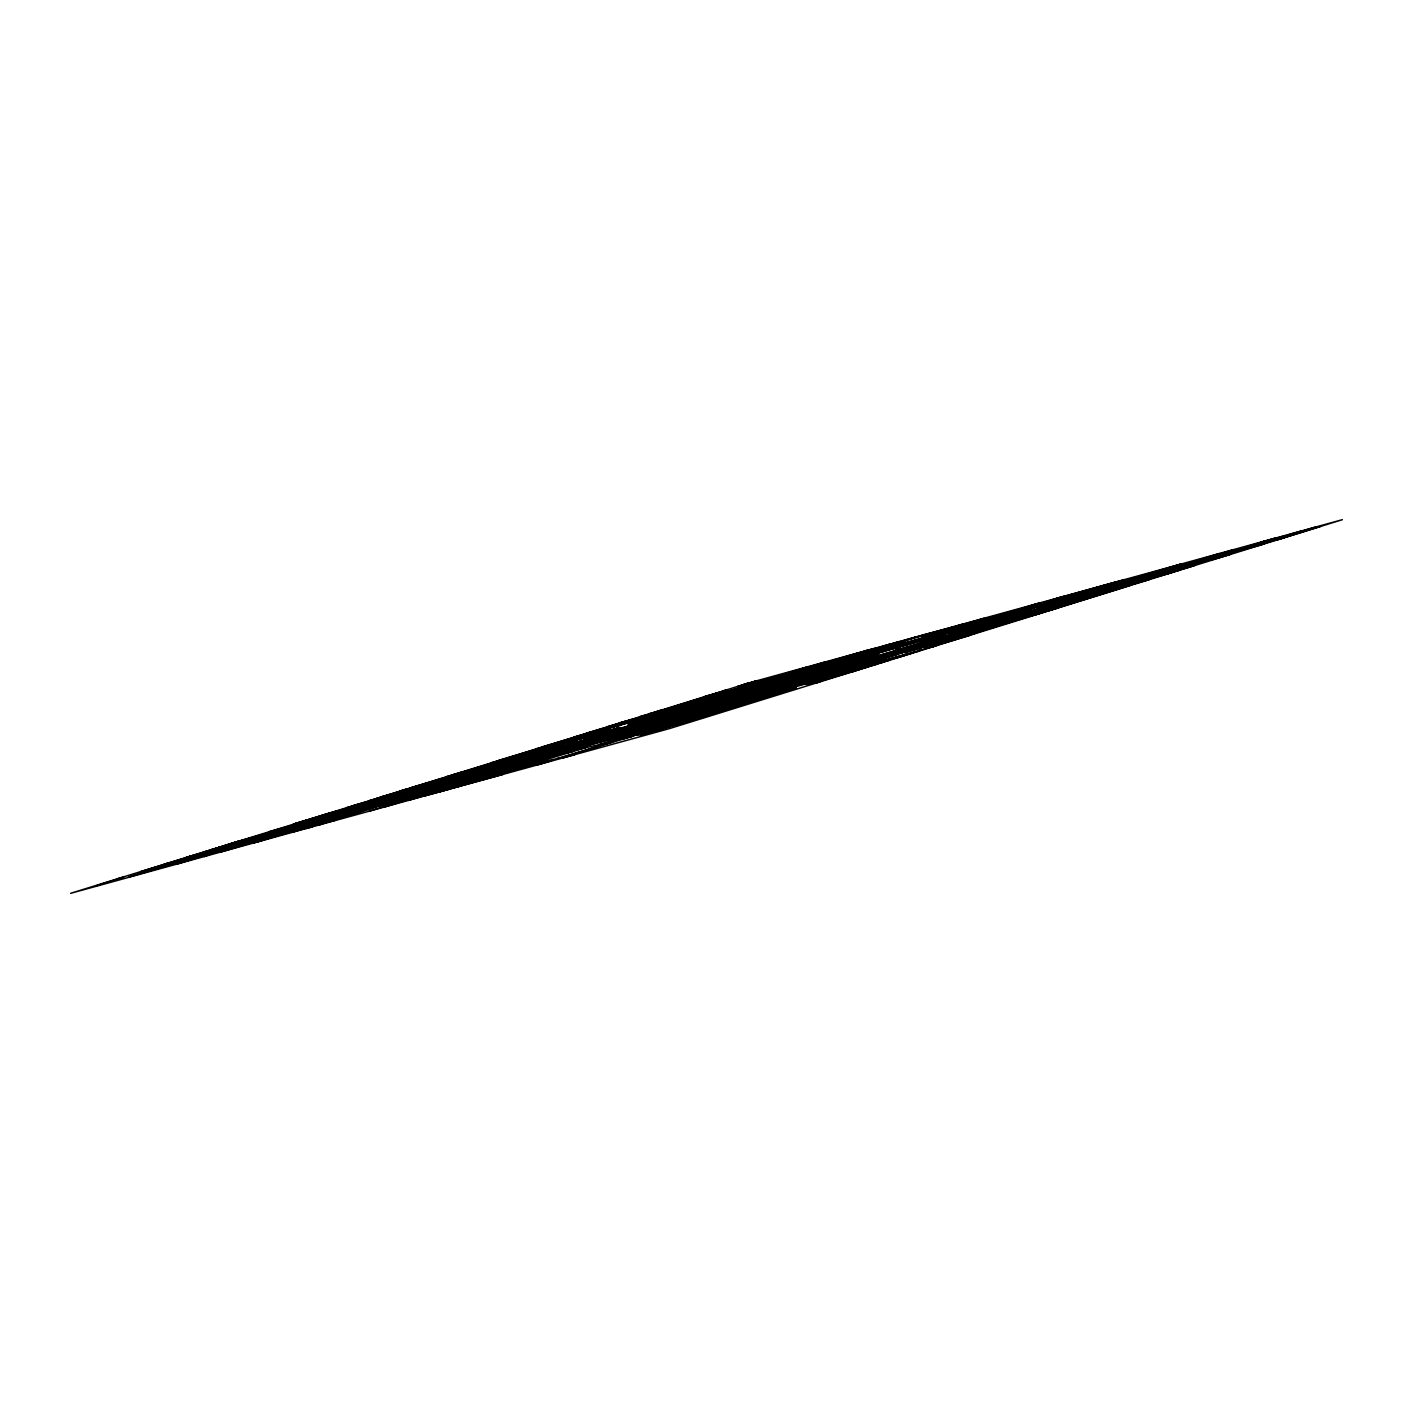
<?xml version="1.0" encoding="UTF-8"?>
<svg xmlns="http://www.w3.org/2000/svg" width="1413" height="1413" viewBox="0 0 1413 1413"><rect width="100%" height="100%" fill="white"/><g stroke="black" fill="none" stroke-linecap="round" stroke-linejoin="round"><path stroke-width="1.5" d="M391.595 799.705L407.227 794.512M437.482 785.84L446.102 783.226M433.243 787.306L440.927 784.657M319.903 824.75L318.896 824.909L412.437 795.784M260.01 838.439L273.68 833.97L267.975 835.842M249.889 839.817L240.387 842.431L271.897 833.016M282.07 831.851L268.435 836.319L271.508 835.595M311.672 819.416L309.147 820.017L324.743 814.789M299.733 825.581L346.733 812.493M288.04 829.784L342.688 812.687M343.341 812.758L347.245 811.451L342.441 812.722M359.538 808.89L377.165 802.407M423.317 789.284L451.03 780.771M431.724 789.832L437.253 787.977M455.127 782.148L461.486 780.047M478.972 774.819L488.121 771.745M494.55 768.972L502.622 766.323M595.085 741.472L600.578 739.653L569.103 749.014L608.826 737.374M578.765 743.574L595.474 738.293M597.346 741.295L620.289 734.23M280.728 831.091L268.046 835.737L272.568 834.641L271.137 834.906M273.292 834.023L275.376 832.911M274.263 833.741L292.668 827.347M275.235 833.476L287.863 829.131M321.987 822.083L355.105 811.963M740.924 696.644L726.724 704.84L741.26 700.548M615.22 736.032L599.271 740.218M231.114 845.416L196.301 857.143M465.036 776.373L461.645 777.433L465.372 776.267M317.501 824.062L319.338 823.231M257.36 841.883L327.816 820.706M292.049 831.586L293.904 830.756M300.545 829.078L302.382 828.248M309.023 826.57L310.86 825.74M275.076 836.62L276.948 835.772M283.571 834.112L285.426 833.264M266.598 839.128L268.488 838.28M251.373 840.753L259.992 838.333L245.35 843.066L260.116 838.969M271.72 833.105L257.396 837.079M254.305 840.17L289.859 829.431M331.914 815.866L324.972 818.074L337.407 814.577M318.49 822.772L311.054 825.121M371.902 806.964L363.83 809.525L423.388 791.669M369.023 806.187L376.547 803.803M379.62 802.884L386.049 800.818M403.041 796.314L390.73 799.687L407.527 794.724M411.642 793.611L408.551 794.53L416.164 791.986L408.64 794.389M416.252 793.682L419.997 792.428M439.072 785.257L437.747 785.557L461.857 778.793M437.094 788.048L423.776 791.722M462.652 778.263L448.839 782.661M456.805 781.124L467.102 777.927M474.574 774.607L457.017 779.852L465.848 777.168M478.371 773.865L465.901 777.327M496.122 769.078L501.244 767.701M502.463 766.411L500.096 766.941M620.13 734.318L617.764 734.831M631.752 729.143L640.301 726.423M750.091 699.647L783.35 689.721L772.522 693.412L777.486 692.123M319.232 822.278L332.638 817.526L217.39 852.074L239.327 844.921M249.359 841.777L250.56 841.265M252.733 840.77L253.934 840.276L237.932 844.939L246.71 842.519M279.809 832.964L277.849 833.776L325.061 819.823M273.292 834.253L287.651 830.296M289.842 829.802L291.025 829.307M313.509 824.591L316.83 823.196L272.055 836.531L279.315 834.518M256.724 842.13L265.379 838.598L221.152 851.915M271.137 837.15L281.222 833.67M279.615 834.641L295.653 829.396M288.093 832.133L294.858 829.926M296.553 829.625L308.829 825.775M305.031 827.1L309.641 825.245M319.356 820.035L290.972 829.007L302.647 825.74M315.099 821.871L320.398 819.717M218.98 850.679L223.554 849.036M451.559 780.612L466.926 775.843L461.733 777.38M231.414 848.312L233.304 847.57M273.769 833.37L258.985 837.697L264.602 836.143M260.08 838.351L268.753 836.337M292.632 828.619L304.678 825.245M363.618 806.629L370.082 804.191M376.37 803.891L368.475 806.364M396.452 797.886L389.123 800.2M425.525 788.878L428.651 787.995M416.358 793.788L391.984 801.348M447.003 782.413L461.186 778.492M454.562 780.594L449.087 782.043M470.67 775.967L464.065 778.121M470.229 776.073L473.655 775.242M461.768 779.905L481.427 773.741M785.398 686.064L790.291 684.757M213.893 852.251L232.191 845.098L307.133 823.267A64.291 1.007 -16.6 0 0 361.657 806.947L407.545 792.976L403.058 794.459M222.318 849.761L226.522 848.118M229.577 846.74L248.918 840.611L227.581 846.899M328.47 817.862L425.719 788.631M242.277 843.137L244.414 842.307M177.014 864.067L216.825 851.703L204.32 856.561M245.668 842.713L265.768 835.242M255.135 839.375L282.317 831.48M335.888 816.838L340.975 815.336L335.87 816.873L338.325 816.166M528.674 758.975L523.587 760.494L525.707 759.805M718.263 707.931L658.829 726.141L593.796 743.415M229.507 845.151L258.561 836.213L256.036 836.814M294.487 827.153L288.535 828.919M291.608 828.036L314.657 821.306M302.064 824.839L303.636 824.274L296.924 826.093M303.371 824.415L306.621 823.638M322.747 818.657L325.502 817.986L324.513 818.374M455.428 780.612L447.214 782.89M477.417 774.836L464.577 778.81M488.368 771.392L496.581 769.114M730.026 701.555L711.551 707.259L712.753 706.818M212.498 851.809L218.821 849.937M344.542 813.146L342.847 813.764M618.399 734.672L609.815 737.091M668.19 720.701L698.658 711.304M714.554 708.443L711.922 709.273M1122.47 580.602L1105.054 586.024L1155.41 572.053L1037.99 608.667L977.99 625.906L989.489 622.55L982.3 624.652M236.713 843.437L238.267 842.89L227.051 845.61L255.453 836.973M301.481 825.227L290.319 829.095L291.59 829.025M292.491 828.442L303.565 824.591M351.519 809.914L343.023 812.563M370.86 806.805L361.074 809.561L364.554 808.519L362.717 809.031M487.379 771.304L485.63 771.48M492.872 770.315L503.893 766.588L500.961 767.524M554.585 752.864L553.719 753.2L585.194 743.839L532.065 759.276L563.54 749.914L558.753 751.539M711.604 707.224L731.687 700.972L706.747 707.931M793.47 683.627C796.614 682.85 787.288 685.764 797.444 682.479M604.693 738.504L607.36 737.692M657.575 722.273L660.26 721.442M676.403 718.934L679.07 718.104M724.975 703.886L727.66 703.056M884.308 658.158L808.43 680.571L970.519 628.502M970.943 628.361L979.845 625.376M973.451 627.637L982.494 624.599M340.798 815.407L338.678 816.06M669.479 720.277L668.314 720.736M877.208 653.389L874.453 654.237M299.591 822.083L293.286 824.15L295.776 823.585M326.562 817.968L278.149 831.568L295.388 826.004L293.869 826.34M305.579 823.443L282.512 831.091M294.805 827.047L297.878 826.093M324.584 818.215L317.996 820.282L322.04 818.886M712.399 706.959L710.015 707.772L716.78 705.988M851.862 662.644L878.533 653.601L862.636 657.857M794.565 683.468L795.484 683.291M1036.789 609.904L1028.505 612.218L1047.051 606.23L996.306 621.95L1016.177 616.351M316.088 820.776L314.993 821.13L317.254 820.653L305.791 823.602M665.152 722.432L742.779 696.061L785.893 688.714M865.374 656.656L868.165 655.791M923.201 640.566L919.969 641.661L930.867 639.012M262.783 835.842L286.397 828.919M276.895 832.434L272.974 833.741L280.763 830.826M294.611 828.089L298.761 826.905L215.43 851.65M322.641 818.992L324.69 818.056M711.781 707.154L733.647 701.219L718.263 705.917M405.16 793.099L403.412 793.664L413.179 791.704M427.097 787.8L430.647 786.758M429.163 787.182L428.139 787.359L456.523 778.74M455.498 780.471L456.399 780.17L454.827 780.771M481.338 772.699L490.364 770.615M500.432 767.559L498.259 768.319L500.732 767.754M501.88 767.206L502.904 766.906M555.397 752.599L558.453 751.61M648.514 724.215L649.786 723.739L645.67 725.116M784.886 686.241L782.873 686.93L785.363 686.259M389.864 801.56L388.451 802.019L391.03 801.259M294.098 826.428L309.588 822.101L303.283 824.538M303.106 827.4L304.59 826.888L301.605 827.806L307.451 825.916M460.62 777.751L463.411 776.832M383.223 804.315L361.463 810.974A166.61 2.614 -16.6 0 1 326.103 821.518M383.841 804.28L386.632 803.308L378.048 805.763L397.671 800.182M509.245 765.298L513.113 764.009L511.771 764.345M766.04 682.514L762.773 683.556L765.828 682.815M596.498 738.275L629.174 729.037L582.244 742.726M610.911 737.409L615.556 735.926M400.391 791.598L404.524 790.362M263.083 836.09L260.716 836.902L261.758 836.69M296.677 826.428L299.432 825.545M406.008 795.13L416.482 791.722M410.176 794.124L404.153 795.978M440.838 784.816L449.634 782.767M473.85 774.783L490.576 769.573L488.033 770.173M475.439 774.43L476.94 774.006M535.05 755.602L532.736 756.167L546.442 751.822M485.507 771.675L472.631 775.101M467.032 777.733L469.611 776.85L462.334 778.881M518.871 762.208L517.794 762.543L519.26 762.102M632.265 728.454L627.584 730.044M641.449 726.247L648.002 724.198M850.167 663.209L851.068 662.927M922.901 640.654L931.255 637.987M792.004 684.051L793.717 683.645M797.48 682.656L799.829 681.861L797.303 682.532M765.987 694.878L767.418 694.454M767.4 694.49L766.27 694.825M853.134 668.19L853.894 667.978M860.57 666.424L861.718 666.106M822.066 679.635L823.514 679.211L815.036 681.984M919.987 650.068L921.347 649.662L919.916 650.086M864.261 668.102L865.692 667.678M1174.415 569.05L1182.239 566.542M1181.745 566.966L1189.428 564.511M932.916 646.589L934.364 646.165L932.969 646.589M400.374 791.616L397.689 792.463M309.889 822.366L322.818 818.798M338.82 816.043L342.087 815.001M398.961 796.526L394.951 797.868L406.361 794.76M427.839 787.959L417.436 791.439M396.929 798.08L399.967 796.897M384.336 802.725L446.596 783.667M535.58 755.46L561.632 747.548L551.618 750.762M849.478 663.421L850.432 663.121M787.518 685.429L783.509 686.736L785.522 686.047M403.853 793.558L408.304 792.216L403.147 793.505M446.791 785.805C448.168 785.257 438.666 788.171 446.225 785.981M592.806 742.92L601.761 739.97L593.248 742.196M901.459 644.876L930.761 636.256L917.691 639.771M1037.584 603.51L1011.478 611.758L924.296 634.684M1065.579 595.809L1047.033 601.673L1124.589 579.577M1129.623 583.64L1148.416 578.023L1109.152 589.38M1131.107 583.163L1135.31 581.838M1237.099 550.046L1232.277 551.565L1251.07 546.089L1246.248 547.626M1266.013 540.684L1152.196 577.105M1216.611 556.828L1225.619 553.967L1150.994 575.374M1173.532 571.152L1090.13 595.421M1276.787 538.618L1145.466 579.1M1280.16 537.664L1301.461 530.917M1260.361 544.182L1211.259 559.866L1229.699 554.655M1315.697 527.014L1249.975 547.114M1277.97 539.66L1321.102 526.272M395.658 797.197L423.105 788.684M454.862 779.587L459.649 777.962L457.106 778.563M421.145 790.415L418.619 791.28L431.83 787.43M382.693 802.708L380.733 803.326L382.994 802.69M472.172 775.472L475.775 774.359M484.041 773.67L496.016 769.802M593.548 742.002L588.815 743.591L595.58 741.807M961.317 627.231L972.003 623.857L965.609 625.553M1020.592 609.003L910.555 643.586L833.387 664.446L898.597 644.911M931.467 637.21L950.702 631.399M1020.345 609.074L1040.569 602.697M848.754 663.651L849.743 663.351M792.251 676.862L691.699 707.471L780.135 680.13L929.948 638.57L1006.868 615.079M931.008 638.075L962.854 627.99M963.878 627.69L1060.916 597.098M983.024 622.215L989.648 620.13M986.38 621.508L990.089 620.342M1128.104 582.527L1151.153 576.045L1123.582 584.576L1130.453 582.633M830.508 677.481L830.349 677.534M318.985 820.123L291.272 829.307M399.685 796.296L405.814 794.406M428.898 787.271L437.535 785.769M428.351 787.8L430.064 787.271M424.483 791.828L260.01 840.788M414.751 795.413L422.293 792.887L406.714 797.179M727.677 697.633L707.772 703.851L799.564 676.88M640.336 726.547L640.901 726.247M879.504 650.051L935.971 634.861L999.521 614.902M679.741 715.596L828.76 669.144L820.617 671.405M848.983 663.58L815.955 673.895L907.588 646.854M929.948 638.57L1039.933 604.693L1025.308 608.544M962.818 629.491L1025.29 609.957L1004.219 615.909M1031.331 608.067L1092.885 588.815M1045.744 604.04L961.494 630.516L1100.921 587.137L1094.298 588.991M1138.489 578.8L1098.802 589.751L1181.18 563.999L1023.312 610.575M792.852 683.927L791.916 684.157L793.417 683.927M796.402 682.991L799.157 682.055L795.148 683.38M745.252 700.512L746.17 700.247M814.877 678.805L947.876 637.122L1054.027 607.042L997.048 624.811L1001.994 623.451M1041.363 607.82L1098.131 590.722M834.376 673.206L973.345 629.898M1119.273 584.099L1008.334 618.806L1035.04 611.14M914.317 648.461L930.496 643.41L927.546 644.222M988.023 625.747L850.343 668.773L1004.572 621.066M1031.101 612.377L1219.384 553.507M1051.378 606.513L1232.684 549.851M918.644 648.055L904.938 652.541L1025.52 615.15M1135.045 580.973L1070.471 600.543M1146.597 576.257L1160.762 572.336M917.832 648.549L925.409 646.165L904.143 652.47M834.659 676.103L826.958 678.47M835.136 676.173L865.639 667.289L850.538 672.199L853.293 671.528M983.996 630.127L990.46 628.114M95.607 886.004L123.585 877.102L117.933 878.639M219.863 848.083L213.557 850.149L223.024 847.606M396.629 792.764L374.586 799.14L376.918 798.575M334.316 812.74L340.674 810.62L325.131 814.983M606.76 726.865L633.766 719.093M333.592 812.987L327.286 815.071L329.777 814.489M352.049 807.953L345.761 810.038L377.236 800.676L330.359 814.33M352.42 807.812L358.761 805.71L317.219 817.385M220.039 850.078L222.159 849.407M370.012 803.043L363.706 805.11L366.197 804.545M389.741 798.115L384.742 799.846M342.758 812.934L363.035 806.805L349.188 811.168M383.4 800.517L393.008 797.48M297.684 827.223L300.351 826.393M604.552 732.111L617.675 728.031M649.362 713.636L756.609 684.828L872.157 649.009M765.793 682.585L773.211 680.271M421.551 790.273L423.423 789.708M360.898 809.614L364.695 808.43M399.649 799.829L462.916 780.188M936.201 633.006L962.218 624.917M414.009 795.36L411.307 796.473M968.876 622.956L984.066 618.24M981.558 619.636L953.881 627.142M621.738 731.563L618.841 732.499L619.901 732.287M737.78 695.532L746.488 692.829M754.365 690.657L704.84 705.67L716.85 702.367M796.402 677.745L812.493 672.747M765.493 687.583L859.599 659.112L791.792 680.324L802.566 677.339L744.739 693.306M998.549 615.167L1022.765 608.191M779.658 683.68L767.1 687.583L785.381 682.09M600.967 740.518L611.175 737.339M699.488 710.174L709.485 707.083M841.724 666.795L844.656 665.894M667.219 721.725L711.251 708.143M647.348 728.507L663.933 723.491L650.898 727.536M731.351 702.915L710.651 709.061L728.525 703.409M652.682 727.289L672.818 721.248L663.474 724.145M700.707 712.717L704.204 711.64M923.819 643.18L919.474 644.522L931.962 641.202M727.43 704.433L669.126 721.213L724.763 705.264M912.374 647.207L833.9 670.363L893.175 652.152M779.34 688.749L848.312 667.325L594.59 741.807M874.453 659.094L936.837 639.806L934.346 640.478M986.362 624.97L954.57 634.684L984.278 625.535M1106.132 588.567L1093.061 592.63L1103.889 589.61M1027.569 612.889L1024.796 613.666L1078.119 597.681M836.496 672.906L837.326 672.659M819.84 678.752L826.676 676.633M833.334 674.549L865.286 665.717L820.105 679.247L851.05 669.638M969.088 632.159L964.267 633.519M655.296 730.362L640.036 735.255L680.501 723.491M986.557 626.701L998.532 623.38L927.387 645.476L936.095 643.074M942.188 641.52L1038.961 611.299M912.462 650.457L1062.611 604.534L1129.852 585.512L1056.023 608.438M978.114 631.346L961.158 636.186M845.027 673.559L814.418 683.062L822.366 680.854L816.484 682.673L818.675 682.267M1106.609 592.082L931.344 646.695L969.671 635.391M1053.709 609.074L1034.016 615.079L1042.6 612.712M749.702 682.709L70.65 893.316L669.338 728.631L1342.35 519.684L743.662 684.369M224.331 845.91L231.237 843.632L228.835 844.215M401.009 790.715L405.708 789.266M382.623 796.455L383.594 796.155M404.012 790.114L380.062 797.25M407.615 788.931L420.579 785.204L398.713 791.951L460.073 774.059M664.234 709.609L727.571 689.721L722.855 691.01M715.102 695.92L826.004 661.708M392.213 795.978L394.792 795.166M395.198 795.148L397.742 794.371M410.971 790.167L413.408 789.408M413.868 789.372L416.252 788.631M215.747 850.785L211.402 852.127L340.021 814.206M739.97 688.732L722.308 693.924L803.82 670.115M272.532 833.758L259.25 837.538M353.268 809.172L356.217 808.271M583.11 737.886L455.922 776.073L473.002 770.792L466.802 772.469M593.372 734.53L609.868 729.55L607.272 730.256M355.74 808.395L392.567 797.02M342.158 813.129L343.147 812.987M497.199 765.404L487.591 768.336M497.694 765.351L505.589 762.949M631.735 723.615L645.847 719.464L640.478 720.913M759.046 684.228L876.484 647.825M773.017 680.342L889.219 644.328M484.182 770.191L486.637 769.431M466.449 775.666L471.942 774.077L469.381 774.872M487.079 769.396L489.481 768.654M714.501 699.276L631.523 724.692L663.262 715.508L647.048 720.506L654.148 718.581M800.941 672.888L876.148 649.344L782.502 677.675L857.903 656.639L821.006 666.583M544.429 752.634L547.308 751.804M684.704 709.149L678.77 710.757L764.733 684.44L709.132 700.724L721.637 697.351M831.144 663.951L962.023 626.683M661.779 716.621L695.991 706.041L651.658 719.358L706.2 704.01L675.379 712.929M850.82 658.211L840.594 661.372L852.622 657.646M465.742 778.139L468.409 777.521M673.683 713.636L651.305 720.135L669.656 714.483M952.998 627.142L963.101 623.998M435.699 787.571L424.748 790.98M452.054 782.555L448.221 783.844L456.558 781.477M483.617 772.823L479.784 774.112L481.409 773.688M674.849 713.318L664.075 716.656L689.738 709.043M922.901 635.055L884.132 646.73L954.181 626.824M429.252 789.902L444 785.363M437.995 787.271L430.806 789.637L454.244 782.89M444.971 785.063L448.839 783.773L439.796 786.723M461.309 780.047L462.334 779.782M477.665 775.013L486.867 772.24M539.66 755.69L545.171 754.1L542.61 754.895M557.411 750.215L559.848 749.455M560.307 749.42L562.692 748.678M893.97 646.147L940.175 633.36M511.524 764.663L503.523 767.259M602.874 736.279L606.212 735.255M410.053 796.861L400.409 799.422L411.413 795.095M430.064 790.344L443.717 787.006M455.127 782.625L462.316 780.259L442.711 785.84M479.466 775.136L486.655 772.77L479.696 774.607M503.999 767.577L526.872 760.565M777.856 682.832L851.121 661.355M984.773 618.788L977.584 621.119L991.714 617.357M632.441 728.543L705.476 707.736M660.86 719.729L764.557 687.848M443.382 787.465L394.227 801.401M659.253 720.365L664.905 718.616M710.439 704.575L704.398 706.447M673.277 716.55L678.929 714.784M688.943 711.675L753.941 691.416M612.977 735.678L618.47 734.089L615.909 734.884M630.657 730.221L633.112 729.461M633.554 729.426L635.956 728.684M557.799 753.147L594.272 741.719M596.728 740.942L615.573 735.166M644.416 726.37L438.348 783.35M650.739 724.339L667.395 719.252M608.049 737.851L626.93 732.075M661.973 721.284L676.915 716.656M662.644 721.407L678.593 716.214M644.858 726.971L677.445 717.098M672.199 718.793L686.948 714.501M681.755 716.179L694.56 712.435M896.496 649.803L897.131 649.609M623.062 735.149L639.453 730.203L626.701 734.142M625.305 735.219L630.216 733.7M649.856 728.048L625.924 734.866L647.348 728.243L642.579 729.532M653.265 726.9L661.567 724.533M713.6 708.249L716.161 707.471L713.265 708.249M729.514 703.232L731.952 702.473M732.411 702.438L734.813 701.696M703.921 711.728L722.131 706.058M747.583 697.951L769.078 691.522M669.603 722.467L689.756 716.444L675.485 720.877L680.183 719.588M706.111 711.11L723.721 705.652M755.072 695.885L770.739 691.098M668.455 723.739L707.878 711.498L623.062 736.95L590.634 744.474L513.573 768.336L562.021 757.509L652.93 730.009L644.805 731.987M687.689 718.493L707.259 712.435M732.888 704.31L708.902 711.746L773.529 693.218L694.454 715.932L722.361 708.319M753.677 698.216L760.282 696.061L746.117 700.247M802.743 683.238L805.18 682.497M786.811 688.272L808.042 681.72L805.021 682.55M662.803 727.077L637.722 734.848L656.603 729.815M740.059 703.197L743.821 702.049M775.755 692.229L776.655 691.946M669.126 725.346L748.007 701.042M777.132 691.893L784.215 689.756M645.988 732.729L675.361 723.633M790.326 688.29L795.607 686.559L784.974 689.526M856.578 669.25L862.054 667.66L859.493 668.455M876.095 663.227L878.533 662.467M878.992 662.432L881.376 661.69M574.067 737.021L597.01 730.574L542.663 746.771M300.439 821.818L316.689 817.438M396.912 792.693L390.73 794.583L393.132 794.141M397.406 792.516L403.588 790.644L377.448 798.433M412.561 788.207L463.323 772.558M630.993 720.877L583.887 735.29L636.027 719.535M235.618 843.278L203.401 852.11M405.637 790.291L419.696 786.07L405.213 790.379M475.704 769.061L508.026 759.099M559.954 743.044L562.215 742.355M220.711 847.818L256.459 837.52M559.619 743.415L654.978 714.06L539.201 748.89L692.458 703.833L658.281 714.377L661.885 713.406M515.816 757.138L521.998 755.231L514.703 757.191L547.096 747.194L527.42 753.041L533.584 751.363M541.32 749.226L559.354 743.892L427.786 784.021L512.301 757.933L453.167 775.313M668.049 710.827L635.267 721.107L644.187 718.705L637.016 720.948M370.86 802.778L395.198 795.749L366.779 804.386M859.475 652.506L766.341 680.077M257.325 838.439L254.958 839.181L256.777 838.668M266.386 835.065L269.088 834.235M301.57 824.697L287.104 828.53M350.707 809.949L353.727 809.048M475.174 771.357L465.901 773.829L484.624 768.266L465.301 774.642L486.284 768.725M475.545 771.286L484.253 768.654M759.223 684.192L749.367 687.16M370.683 803.997L398.59 796.067M390.341 797.921L405.266 794.3M342.299 813.252L339.562 814.1L347.845 812.175M378.013 802.142L382.799 800.712M393.838 797.215L398.554 795.784M402.458 794.636L399.137 795.66M636.751 722.396L724.357 695.443L628.202 724.692L637.192 722.131M721.425 696.238L708.902 700.106L711.869 699.294M341.54 813.323L336.594 815.001M358.372 808.572L344.666 812.934L367.61 806.328M640.99 722.255L543.316 752.528L562.621 747.018M652.223 719.199L638.623 723.403L655.491 718.846M643.233 722.149L657.01 717.91M442.075 784.144L446.861 782.961M475.563 774.395L294.54 823.797M730.733 695.885L766.129 685.34L757.863 687.548M788.224 678.328L752.776 688.908M456.947 780.506L452.619 781.901L462.952 778.457M669.373 715.225L675.573 713.3L670.274 714.731M729.444 696.485L735.378 694.648M411.413 794.901L499.019 767.948M739.476 693.801L713.494 701.166L744.616 692.423M740.041 693.642L756.22 688.838M797.903 676.015L793.417 677.392L796.437 676.58M404.189 797.126L506.684 765.846M390.412 802.072L379.426 805.675L401.963 799.316M404.383 797.197L399.596 798.734L402.758 797.939M516.381 763.197L411.307 795.201A57.862 0.901 -16.6 0 1 394.527 800.288A58.41 0.918 -16.6 0 0 411.536 795.13M521.662 761.607L529.734 758.975L527.208 759.576M856.172 658.352L916.719 640.036L864.95 656.003M412.19 795.13L409.028 796.084M413.815 794.724L424.501 791.351M532.736 758.41L517.246 762.932M781.142 681.931L823.991 669.691M419.378 793.717L431.354 790.432L426.514 791.916M426.867 791.068L438.895 787.518L435.257 788.507M527.773 760.282L535.863 757.651L533.337 758.251M620.837 731.757L621.738 731.475M880.617 651.163L909.054 642.844M400.462 799.387L412.543 795.554M444.653 786.123L453.29 783.456M478.583 775.401L455.233 782.148M503.116 767.86L483.44 773.653M535.439 758.163L521.026 762.508M622.55 731.316L626.93 730.115M625.8 730.45L626.683 730.185L624.864 730.609M843.861 663.298L878.692 652.576M416.411 795.431L381.033 805.604M862.46 657.91L888.494 649.962M909.654 643.357L923.519 638.976L915.182 641.202M436.723 789.178L497.305 772.293M466.555 779.888L523.11 762.472M424.536 793.258L395.976 802.425L419.308 796.278M496.334 771.198L515.657 765.422L510.747 766.747M493.066 772.505L543.281 757.969L486.178 773.935M540.19 757.88L547.396 755.655L500.485 768.566M565.589 750.091L569.209 748.978M555.079 753.871L512.389 766.553M401.557 801.065L369.111 811.221M555.592 753.73L579.772 746.276L526.855 760.459L448.327 784.798L515.727 766.623M418.142 796.455L458.783 784.056L411.501 797.639M565.942 750.957L531.058 761.077M384.53 806.982L601.161 740.465M408.339 800.429L651.428 726.176M423.794 796.173L461.892 785.699M733.17 701.113L722.432 704.345M922.512 643.727L926.063 642.632M789.249 684.881L791.58 684.298M791.209 684.563L789.796 684.722M924.579 643.198L928.129 642.103M599.501 744.527L669.956 724.357M789.002 688.696L783.915 690.056M823.02 679.476L841.671 673.983M856.437 670.31L857.444 669.992M899.304 641.555L867.105 651.411L916.401 636.839M351.113 809.843L345.32 811.61M348.41 810.673L342.511 812.457M352.791 810.038L382.287 801.365M542.769 753.147L541.02 753.677M440.891 784.374L433.067 786.705M457.459 780.347L459.561 779.711M482.151 772.734L479.484 773.547M493.632 769.255L297.913 827.435M464.753 778.439L462.086 779.234M484.588 772.522L487.821 771.551M400.709 798.186L404.895 797.038M420.968 792.128L423.088 791.474M436.688 787.271L439.902 786.299M453.025 782.254L456.24 781.283M469.381 777.221L472.613 776.249M491.901 770.615L490.876 770.933M508.274 765.599L505.607 766.411M927.105 637.245L936.183 634.614M428.28 790.203L423.635 791.315M460.338 780.347L457.671 781.142M464.135 779.234L465.071 778.934M476.693 775.313L475.669 775.631M488.686 771.586L490.594 771.092M513.325 764.115L520.743 761.89M391.666 801.683L400.586 799.299M428.263 790.891L408.71 796.791L466.926 781.636M914.829 642.297L896.972 647.684M644.646 725.417L643.551 725.752M804.015 676.491L807.812 675.414M644.257 727.165L643.304 727.448M906.21 647.207L943.884 635.762L930.531 639.118M789.973 684.757L793.117 683.733M752.034 698.729L750.268 699.258M773.865 692.812L759.134 697.192M783.667 690.092L783.12 690.48M155.183 869.278L220.322 847.57L210.749 849.814M354.557 809.755L358.549 808.554M364.112 806.841L362.717 807.265M432.678 786.458L428.422 787.412M448.733 781.477L453.856 779.905M400.02 796.932L402.723 796.12M423.935 789.549L426.638 788.737M480.632 772.787L475.616 774.306M481.038 772.505L499.513 767.1M299.238 828.601L297.083 829.254M613.065 733.842L612.942 733.877M628.538 729.762L633.748 728.084L632.547 728.384M788.083 685.376L789.69 684.934M816.714 678.417L816.944 678.346M556.687 758.693L702.667 714.413L651.499 728.349M877.084 661.867L877.473 661.761M339.65 813.323L342.758 812.404M294.469 827.259L294.716 827.206M336.736 814.206L339.844 813.287M260.54 837.697L251.443 840.594L255.629 839.499M406.273 794L425.843 787.853M523.746 758.198L540.508 753.182L522.156 759.046L524.435 758.516M339.208 814.365L467.915 775.543L465.566 776.214L466.431 775.967M406.803 794.106L422.664 789.461M433.385 786.246L445.042 782.837M447.744 781.778L431.23 786.599M540.102 753.959L533.549 755.902M550.717 751.045L546.972 752.158M414.521 792.322L408.092 794.548M463.393 777.786L465.036 777.291M568.379 746.046L580.301 742.337M414.927 792.463L416.57 791.969M501.332 767.595L502.569 766.959M511.117 764.239L502.763 766.941L511.453 764.433M405.407 796.879L407.598 796.226M393.432 800.394L397.106 799.281M442.428 785.84L441.333 786.176M392.002 801.242L398.961 799.016L387.462 802.178M373.12 807.459L384.742 803.962A135.719 2.137 -16.6 0 0 416.499 794.265M698.605 710.439L699.7 710.121M578.323 749.349L566.118 753.041L572.936 751.522M439.107 791.969L449.21 789.196M527.738 765.175L585.6 747.707M458.024 786.582L470.812 783.244M463.552 784.922L532.542 764.097M470.335 783.35L503.328 774.306M493.031 776.638L539.89 762.455M536.958 765.051L551.794 760.565L523.305 766.941M563.257 757.81L574.808 754.648M847.853 672.588L847.765 672.641M339.155 813.676L330.819 815.972M251.903 840.329L264.867 836.443M428.28 787.465L427.168 787.783M362.011 807.477L358.69 808.095M386.597 800.659L387.692 800.323M444.689 783.35L445.802 783.014M428.068 788.595L435.575 786.193L432.784 786.935M418.001 791.845L432.131 787.642M258.226 840.223L276.171 834.535L257.466 838.969M529.787 758.622L334.616 817.244L336.824 816.608M282.088 833.688L280.41 834.2M489.234 771.41L503.929 766.906M516.822 763.073L501.968 767.418M388.928 801.878L390.023 801.542M356.535 811.821L363.883 809.525M373.315 806.841L380.839 804.439L377.165 805.428M389.176 801.895L395.357 800.164A64.98 1.024 -16.6 0 0 414.433 794.371M424.077 791.81A86.847 1.36 -16.6 0 1 397.918 799.758L360.492 810.797A137.644 2.155 -16.6 0 1 329.07 820.158M293.604 831.851L326.262 822.03L334.051 820.865M698.676 710.421L691.363 712.611M306.126 828.548L312.202 826.87M622.532 734.46L646.377 727.412M1264.07 543.987L1231.624 552.942M748.431 699.824L739.246 702.544M825.863 678.788L822.543 679.794M388.752 794.936L389.776 794.865M406.008 790.415L393.679 793.982M424.412 784.992L405.001 791.103L426.514 785.063M309.8 819.522L296.359 823.426M465.23 773.723L447.727 779.252L450.676 778.545M325.714 815.354L312.255 819.257M467.12 773.794L451.365 778.369M487.591 768.336L485.224 768.69L505.236 762.737L491.918 767.259L494.197 766.729M506.543 762.667L520.779 758.675L506.702 763.25L509.369 762.631M522.722 758.198L494.727 766.588M230.072 845.522L223.996 847.323M258.526 836.902L256.354 837.379M256.936 837.75L250.843 839.552M280.428 830.72L275.323 832.239M405.337 793.505L401.663 794.495M261.246 837.485L276.824 833.705L268.24 836.019M294.681 826.782L288.588 828.583M325.644 818.109L319.497 819.946M330.836 815.99L324.796 817.774M332.938 815.548L334.987 814.948M358.248 808.271L323.683 818.728M396.965 796.314L385.219 799.705L389.176 798.981M547.078 751.875L550.982 750.497L549.198 750.886M269.971 834.482L279.933 831.515M327.498 817.933L324.584 818.798M335.57 815.301L314.958 821.536L323.877 819.01M377.306 802.372L373.703 803.449M403.217 794.918L389.776 798.822M567.425 746.064L553.755 750.374L556.033 749.844M263.118 837.308L260.928 837.962M282.476 831.815L299.909 826.976L298.39 827.312M290.407 829.272L292.014 828.795M328.275 818.604L358.372 809.101L342.917 813.234M427.503 788.754L432.36 787.059M210.89 853.452L256.477 839.887M271.543 835.154L269.353 835.807M480.985 772.876L289.612 829.802M272.426 835.136L235.565 846.617L251.62 842.183M284.949 831.692L272.144 835.419M512.142 763.938L522.916 760.777M626.33 730.168L620.183 732.199M256.901 840.611L252.927 841.795M531.906 758.64L529.946 759.24L531.412 758.781M337.159 817.279L261.564 840.152M336.206 817.862L363.795 809.472M398.378 799.652L399.773 799.228M372.696 807.724L355.105 812.687L370.63 808.342M317.342 824.132L352.137 813.764M745.093 700.336L731.422 704.628L733.683 704.116M823.037 679.052L805.816 684.457L813.129 682.55M822.684 679.441L876.661 664.269M830.12 677.604L827.047 678.735M829.855 677.904L844.532 673.294L842.201 673.842M309.235 819.151L324.654 814.789M257.943 836.531L270.36 832.946M279.862 830.367L293.392 826.464M951.09 631.258L953.333 630.622M376.9 802.107L384.212 799.988M396.558 796.049L398.731 795.395M425.278 787.483L437.694 783.897M939.804 634.896L937.49 635.55M271.985 833.37L274.864 832.522M314.251 821.041L319.055 819.452M357.118 808.218L387.674 799.599M293.392 827.135L296.235 826.287M262.712 837.044L264.16 836.62M302.241 825.475L303.689 825.051M361.64 807.635L373.933 803.75M446.349 782.855L449.634 782.131M261.299 838.068L263.348 837.45M284.384 831.321L286.433 830.72M367.91 806.523L359.661 808.854M417.135 791.81L421.833 790.432M426.956 788.931L422.24 790.309M432.378 787.271L434.038 786.776M463.199 778.086L465.354 777.486M478.618 773.512L526.078 760.547L416.234 794.336A135.189 2.119 -16.6 0 1 384.601 803.997M256.159 840.134L260.84 838.739M326.209 819.222L322.076 820.441M390.483 800.041L379.761 802.867M416.888 792.181L413.126 793.276M447.727 782.996L440.167 785.169M486.637 771.357L480.809 772.858M363.07 808.925L361.498 809.437M273.733 836.09L315.876 823.602M371.089 807.653L378.03 805.622M668.967 719.146L671.617 718.316L656.391 722.661M791.421 684.404L789.549 685.075M405.195 792.905L418.654 789.143L409.293 792.516L411.819 791.916M324.902 817.738L318.843 819.54M232.191 845.098L143.914 871.115L137.662 873.57L167.617 864.738L129.078 876.961L320.027 821.059M290.884 828.248L288.764 828.883M565.147 747.23L582.615 741.79L580.796 742.214M327.816 817.456L329.247 817.032M383.294 801.065L402.352 795.13L399.225 795.89M407.368 794.459L408.375 794.159M447.462 782.519L451.736 781.53M742.249 696.22L993.887 621.791L985.568 623.239M281.77 833.493L290.813 831.091M297.331 828.901L303.247 827.188M311.302 824.75L318.579 822.719M253.316 843.066L263.666 840.011M281.911 834.606L299.768 829.343M822.596 679.494L815.619 681.896L817.933 681.349M399.437 795.201L403.871 793.912M274.352 832.522L275.553 832.31M317.13 820.194L323.012 818.498M333.062 815.866L339.844 813.482M270.307 834.165L268.081 834.889M281.788 831.303L279.05 832.098M329.441 817.12L335.323 815.442M264.885 836.408L275.959 832.61L270.819 834.023M304.413 824.839L307.151 824.026M525.689 759.894L524.435 760.265M741.896 696.344L955.842 633.589M265.591 836.196L267.622 835.613M409.982 793.7L412.031 793.099M264.372 837.15L267.304 836.284M268.629 836.019L266.562 836.62M286.486 830.72L289.064 829.961M405.337 795.36L403.782 795.819M628.502 731.298L880.652 657.275M788.26 685.34L789.196 685.164M444.954 786.37L437.871 787.5M802.39 681.861L799.352 682.744M897.714 649.432L898.686 649.15L897.803 649.415M975.182 626.895L980.534 625.27M531.73 756.45L529.999 756.944M970.307 628.555L975.465 627.054M563.328 747.777L556.581 749.702M313.103 821.218L316.212 820.299M212.974 850.361L313.421 821.112M339.014 813.764L340.515 813.287M310.348 822.578L308.37 823.143M327.498 817.685L328.452 817.421M637.74 727.483L636.662 727.801M287.475 830.42L294.716 828.318M731.016 701.272L734.813 700.177M720.436 704.928L718.546 705.476M638.994 728.719L638.04 729.02M405.178 797.232L403.2 797.797M780.17 691.346L778.775 691.752M825.227 679.264L823.496 679.777M464.948 776.602L465.884 776.338M273.38 832.805L218.626 847.376M339.985 813.482L341.187 813.093M276.242 832.116L277.531 831.745M287.634 828.866L284.931 829.643M466.449 777.132L468.568 776.373M468.851 776.161L472.313 775.189M267.41 835.101L266.103 835.472M288.093 829.078L281.381 830.915M501.686 767.807L502.322 767.082M687.46 713.742L688.537 713.424M794.442 683.344L797.621 682.444M236.448 843.119L273.486 832.186L270.96 832.787M450.623 781.354L474.468 774.024L471.942 774.624M466.785 776.073L471.341 774.783M186.746 857.285L194.976 855.059L163.714 864.42M340.922 813.199L341.822 812.899M331.278 816.449L337.336 814.806M430.4 787.483L429.199 787.836M467.456 776.85L469.911 776.161M686.559 714.007L687.619 713.689M697.863 711.516L698.817 711.234M787.306 685.711L786.052 686.082M307.787 823.85L314.657 822.172M528.374 757.421L524.982 758.375M635.638 728.101L633.519 728.684M522.315 760.865L524.523 760.247M685.694 714.254L686.736 713.954M364.501 806.205L395.375 797.815M353.674 809.932L346.468 811.61M797.586 683.256L792.463 684.687M637.811 729.073L624.988 732.605M479.837 774.571L482.893 773.706M687.495 715.508L713.265 708.143M413.02 795.342L418.849 793.717M737.621 703.003L734.23 703.957M757.28 697.722L753.376 698.817M821.871 680.236L818.48 681.19M745.163 688.361L749.526 687.107M684.863 714.483L685.888 714.183M523.746 760.53L526.625 759.735M698.623 711.304L700.442 710.774M437.447 785.575L424.483 789.125M284.101 829.89L278.591 831.374M255.947 839.428L257.025 839.128M1289.733 534.503L1293.107 533.549M1268.238 540.808L1283.481 536.251M1253.154 546.46L1284.47 537.611M1195.504 563.081L1151.754 576.186L1180.332 568.15M1226.131 555.079L1184.553 566.648M1230.476 553.702L1232.666 553.084M1163.87 573.13L1040.056 609.586L1054.01 605.7M1170.158 571.241L1174.574 569.987M1194.48 565.589L1167.915 573.484L1180.226 570.022M1172.084 572.548L990.389 623.91M956.884 634.031L955.965 634.296M956.672 634.119L1149.317 579.613M936.66 640.283L947.876 637.122M684.086 714.713L685.093 714.413M382.976 800.482L425.207 788.843M409.858 793.806L392.231 798.751M348.958 810.974L347.598 811.362M770.403 694.772L791.616 689.049L683.998 722.538L651.481 731.404L751.946 700.265L796.278 687.901L656.533 730.768M1057.118 598.476L1114.627 582.315M1103.518 585.936L1108.869 584.434M1069.376 596.162L1044.225 603.775L1051.413 601.779M1006.162 614.478L1008.9 613.701M976.807 624.175L967.41 626.789L981.629 622.338L975.553 624.016M938.709 634.773L966.262 626.948M926.557 638.605L952.185 631.399M972.162 625.977L976.984 624.617M924.385 639.294L949.554 632.212M886.763 656.709L908.029 650.757M683.362 714.907L684.334 714.625M401.345 794.812L436.052 785.398M636.768 729.373L635.638 729.691M140.876 871.521L168.2 863.202L166.186 863.661M1084.336 591.482L1092.708 589.15M1142.075 577.67L1156.258 573.731M984.137 622.003L991.167 620.166M999.486 618.505L1003.159 617.481M1072.202 598.158L1091.525 592.789M962.659 628.75L968.594 627.089M995.141 619.989L1002.365 617.976M1072.555 598.723L1052.367 604.764L1058.284 603.104M1061.375 602.15L1063.494 601.549M1037.566 609.197L1051.166 605.4M1039.579 608.756L1047.898 606.442M1060.333 603.227L1074.286 599.359M751.539 690.992L710.209 702.844L717.327 700.866M749.897 691.54L777.044 683.998M911.615 647.401L910.113 647.825M920.057 646.165L928.341 643.851M918.538 647.013L920.905 646.342L916.754 647.49M904.073 651.181L907.923 650.104M952.998 637.793L963.56 634.843M990.46 627.036L957.908 636.609M880.882 658.122L894.235 654.396M910.29 650.051L919.757 647.596M877.102 659.306L889.625 655.809M865.286 663.439L881.818 658.864M845.451 669.656L848.436 668.826M615.838 735.361L617.163 734.99M713.229 708.16L728.243 703.974M1186.92 563.646L1201.068 559.725M1096.364 591.27L1116.023 585.83M1117.63 585.812L1122.646 584.417M1048.04 606.389L1051.219 605.506M1043.748 608.42L1057.048 604.746M1076.406 601.496L1083.029 599.66L1065.137 605.011M1014.428 618.611L1024.672 615.768M1032.197 613.843L1035.199 613.012M1037.177 612.306L1040.162 611.476M977.796 629.28L982.424 627.99M994.699 624.776L1004.714 622.003M984.419 627.973L994.575 625.164M1049.7 610.186L1058.249 607.82L977.566 631.911L993.728 627.001M934.134 642.173L966.633 633.218M1030.784 615.715L1041.328 612.8M1049.612 610.363L1054.169 609.091M912.78 648.797L923.519 645.918M906.298 650.916L917.214 647.878M987.97 628.803L995.211 626.789M932.209 644.293L958.844 636.91M902.183 652.576L910.961 650.139M889.484 656.55L898.244 654.113M510.005 762.455L548.703 751.01M877.12 660.719L882.825 659.129M682.691 715.102L683.609 714.837M487.45 770.332L459.084 778.934L461.574 778.369M390.271 797.78L415.051 790.962M412.402 791.757L418.177 790.203L415.652 790.803M446.066 782.643L447.391 782.272L445.466 782.731M224.42 845.575L269.689 833.211M826.146 679.423L811.415 683.486L859.369 669.638M185.262 857.726L213.61 849.142L211.844 849.531M974.811 621.119L962.695 624.581M946.993 633.872L979.032 625.023M998.32 621.72L983.077 625.835M892.998 652.205L927.37 642.738M920.11 644.911L865.074 660.207L806.558 678.399L840.929 668.95M884.432 655.879L890.314 654.272M965.185 636.345L974.952 633.395L972.162 634.172M924.208 647.702L957.643 638.499M700.618 711.428L718.881 706.412M348.305 811.15L374.162 804.209M317.448 819.929L280.869 829.908M230.036 843.826L249.624 838.457M214.953 848.524L223.36 846.228M752.44 682.037L756.714 680.872L737.392 686.506M778.316 675.909L781.53 675.043M756.114 682.408L759.311 681.525M776.779 676.615L773.653 677.481L807.883 666.883L707.224 697.545L772.169 678.046M858.857 654.837L860.835 654.307M866.54 652.541L905.627 641.855M855.801 655.862L866.522 652.93L830.597 663.333L837.891 661.337M894.005 645.458L876.449 650.563L885.58 648.072M829.908 663.898L841.547 660.736M955.559 634.419L936.201 639.347M738.31 695.691L794.159 680.395L689.526 712.911L620.166 731.899L663.28 718.528L720.913 702.897M732.199 697.616L747.3 693.483M735.784 697.051L765.793 688.855M712.24 703.798L727.2 699.718M750.957 693.5L680.554 713.318L689.138 710.969M698.834 707.966L715.455 703.409M703.798 707.03L734.601 698.623M682.532 713.017L700.194 708.178M368.546 800.835L675.803 717.009M676.633 716.744L682.956 715.013M763.515 693.041L822.242 677.021M821.96 677.11L936.254 645.759M353.427 805.516L748.06 697.81M752.811 696.538L919.757 650.881M346.503 807.671L910.961 653.618M324.69 814.436L637.404 728.543M716.055 707.295L745.711 698.993L728.578 703.762M793.912 686.082L904.108 655.756M319.179 816.149L624.352 732.799M889.519 660.277L783.879 689.067L789.372 687.477M600.666 739.776L617.34 734.972M302.806 821.236L598.653 740.412M646.147 727.483L868.271 666.883M815.743 682.037L818.551 681.278M601.814 740.942L625.464 734.124L621.42 735.219M744.722 702.049L654.449 729.355L685.429 720.877M409.982 794L411.66 793.576M271.19 832.557L227.034 844.762M238.744 841.124L229.153 844.109M235.653 842.113L346.468 810.656L268.682 831.833M322.305 818.781L324.142 818.198M724.675 710.103L741.595 705.476M688.361 721.195L709.22 715.49M784.674 673.754L789.602 672.411M771.251 677.834L773.441 677.233M704.857 696.415L717.486 693.024M743.432 686.329L756.573 682.762M657.292 711.181L660.436 710.333M725.946 692.564L732.234 690.851M760.53 685.747L770.774 682.956L705.476 702.809M747.954 689.632L751.363 688.696M711.869 699.894L700.972 702.844L738.257 691.734M732.27 694.472L702.791 703.162L710.598 701.06M643.71 719.005L645.6 718.493M617.234 729.585L611.97 731.016L622.585 727.607L598.918 734.354L646.447 720.771L557.234 748.678L611.299 732.323L606.884 733.683M511.806 759.117L518.182 757.386L491 765.475L519.172 756.573L508.45 759.117M504.547 761.289L506.543 760.742M449.493 776.814L439.09 779.923L441.651 779.234M594.802 737.551L657.31 719.058L575.903 743.521L587.614 739.9L584.205 740.818M468.674 772.134L485.436 767.595L461.327 774.395M401.875 790.485L409.452 788.648M415.987 786.617L534.132 750.709L508.203 758.18M396.099 792.569L401.469 791.103M670.292 719.023L671.705 718.652M741.03 700.636L884.344 661.885M687.354 715.561L667.607 720.93L668.685 720.648M721.654 706.2L726.936 704.769M417.718 790.362L437.73 784.869M597.982 742.125L635.073 732.022M640.071 730.486L675.308 721.16M559.742 752.864L562.021 752.246M267.234 833.741L298.09 825.563M405.973 799.21L385.661 804.915M980.516 620.095L983.36 619.336M941.606 630.728L947.417 629.138M846.051 657.027L844.78 657.381L867.335 650.351L866.134 650.669M627.884 720.913L635.461 718.881L586.183 733.259M629.421 721.566L633.13 720.577M647.295 717.398L617.357 725.876M662.644 713.883L665.258 713.176M636.91 721.107L640.195 720.082M588.497 734.46L563.292 741.86L570.675 739.882M689.791 706.906L701.819 703.762M715.49 700.071L717.327 699.576M535.916 748.855L550.434 744.951L498.436 760.494M577.493 737.78L579.772 737.162M708.425 702.314L715.296 700.459M548.951 745.94L565.659 741.507M609.639 730.344L578.376 739.176L620.183 727.448L557.252 745.693M491.547 762.649L503.946 759.293M534.926 750.957L571.347 741.33M453.326 774.501L463.04 771.887M446.702 776.567L455.816 774.112M589.61 738.169L592.012 737.533M607.201 733.259L611.423 732.128M464.065 771.94L410.07 787.942M482.416 767.259L483.935 766.853M485.277 766.27L487.838 765.581M492.378 764.574L499.496 762.649M537.505 752.599L534.75 753.359L561.579 745.075L484.005 768.619L522.828 757.138M584.805 739.582L586.943 738.999M549.092 749.685L550.77 749.226L499.584 764.309L560.82 746.064L525.442 757.403L550.346 750.215M579.719 741.313L581.608 740.818M591.199 738.204L595.014 737.18M526.042 756.149L529.416 755.231M553.278 748.607L577.528 741.737L566.419 745.163L568.821 744.51M572.707 743.909L576.504 742.885M422.522 784.48L429.269 782.678M528.55 756.291L532.312 755.284M633.183 728.79L631.894 729.108M581.591 742.902L578.888 743.574M438.277 783.738L440.785 783.12L387.197 798.504L389.688 797.939M752.74 698.993L750.197 699.629M445.466 782.802L442.958 783.42M571.982 749.314L517.158 764.786L532.577 760.618M544.482 756.944L549.622 755.566M502.233 769.555L505.2 768.76M285.355 828.83L305.932 823.284M517.67 765.846L522.227 764.627M438.154 788.048L450.235 784.621M395.552 801.136L406.679 798.133M827.559 661.867L805.428 668.402L838.174 658.953M921.576 636.927L974.599 622.727M889.766 646.871L895.524 645.317M901.07 645.299L910.078 642.897M916.719 641.078L919.439 640.336M886.834 649.503L891.409 648.284M920.428 640.46L901.264 645.6L956.742 629.015L947.258 631.311M639.524 716.691L745.41 688.272M765.51 682.903L884.45 651.146M886.799 650.422L897.237 647.613M862.76 657.487L877.014 653.424M619.583 722.891L854.459 660.03M855.324 659.765L869.578 655.72M619.3 722.979L854.159 660.118M778.263 681.26L807.671 673.136L748.236 691.434L759.329 688.007L751.645 690.074M624.917 722.502L642.685 717.751M614.037 726.653L619.954 725.063M512.23 756.944L459.72 772.893L465.054 771.463M490.594 763.603L493.049 762.949M481.215 766.5L483.758 765.811M476.004 768.107L482.61 766.323M459.684 773.123L466.361 771.321M467.191 771.357L479.89 767.93M470.865 776.602L477.506 774.836M467.897 777.521L474.538 775.755M438.012 786.723L447.603 784.038M427.115 790.997L430.771 790.026M860.623 652.417L864.756 651.322M819.823 664.375L825.245 662.927M891.656 647.896L894.941 647.013M645.388 719.394L653.265 717.292M408.039 795.943L417.506 793.294M895.012 650.404L912.621 645.829M917.726 644.77L933.922 640.601M296.377 826.57L300.439 825.528M932.898 638.57L943.584 635.85M564.352 752.546L615.45 740.907M605.17 744.015L611.034 742.673M623.062 736.95L626.666 736.155M510.658 770.739L517.582 769.202M694.949 715.119L696.15 714.854M631.311 736.544L633.466 736.067L621.632 739.476M993.498 621.914L999.185 620.872M482.522 772.54L486.09 771.816M476.322 774.395L477.294 774.236M463.764 778.139L468.692 777.026M443.311 784.233L447.603 783.367M417.665 791.881L425.331 790.432M415.599 792.481L423.299 791.05M382.852 802.566L387.392 801.807M376.247 804.103L390.518 801.595M364.572 810.038L361.834 810.567A148.312 2.331 -16.6 0 1 327.975 820.67M454.191 780.983L455.18 780.877M367.786 805.18A71.409 1.13 -16.6 0 1 304.643 824.115M419.131 793.135A75.648 1.183 -16.6 0 1 396.611 799.952M423.847 791.881A86.317 1.36 -16.6 0 1 397.848 799.758M414.203 794.442A64.45 1.007 -16.6 0 1 395.287 800.164M367.486 805.269A70.88 1.113 -16.6 0 1 304.819 824.062M361.922 806.876A64.839 1.024 -16.6 0 1 306.939 823.337M281.399 830.879L282.953 830.279L281.54 830.879M405.778 797.321L409.576 796.384L405.902 797.268M445.978 778.916L425.225 785.116L445.96 778.899M504.388 766.994L511.206 765.21L504.494 766.941M423.829 789.938L425.507 789.443L423.935 789.902M431.901 788.807L433.19 788.525L431.777 788.949M484.588 768.884L486.001 768.478L484.624 768.866M884.379 659.942L885.792 659.535L884.45 659.924M1266.366 540.702L1260.838 542.451L1276.027 537.964L1266.366 540.702M683.839 711.198L672.464 714.766L707.348 704.645L683.839 711.198M1084.937 592.842L1037.884 607.537L1097.618 589.309L1084.937 592.842M1114.309 583.64L1102.935 587.207L1127.079 580.072L1114.309 583.64M765.722 680.783L759.629 682.691L767.842 680.201L765.722 680.783M812.475 673.242L793.452 679.158L819.24 671.369L812.475 673.242M842.731 665.117L829.06 669.356L850.856 662.874L842.731 665.117M224.473 845.804L210.06 850.255L233.021 843.49L224.473 845.804M714.943 697.739L628.308 723.845L714.943 697.739M547.096 750.056L539.271 752.405L547.096 750.056M604.835 733.665L597.54 735.926L608.12 732.782L604.835 733.665M614.478 732.393L598.017 737.498L667.183 717.168L614.478 732.393M579.63 737.833L561.279 743.503L600.419 732.217L579.63 737.833M802.443 669.338L789.991 673.171L809.649 667.395L802.443 669.338M773.282 679.176L764.769 681.808L777.998 677.904L773.282 679.176M689.632 705.158L679.423 708.302L695.125 703.674L689.632 705.158"/></g></svg>
